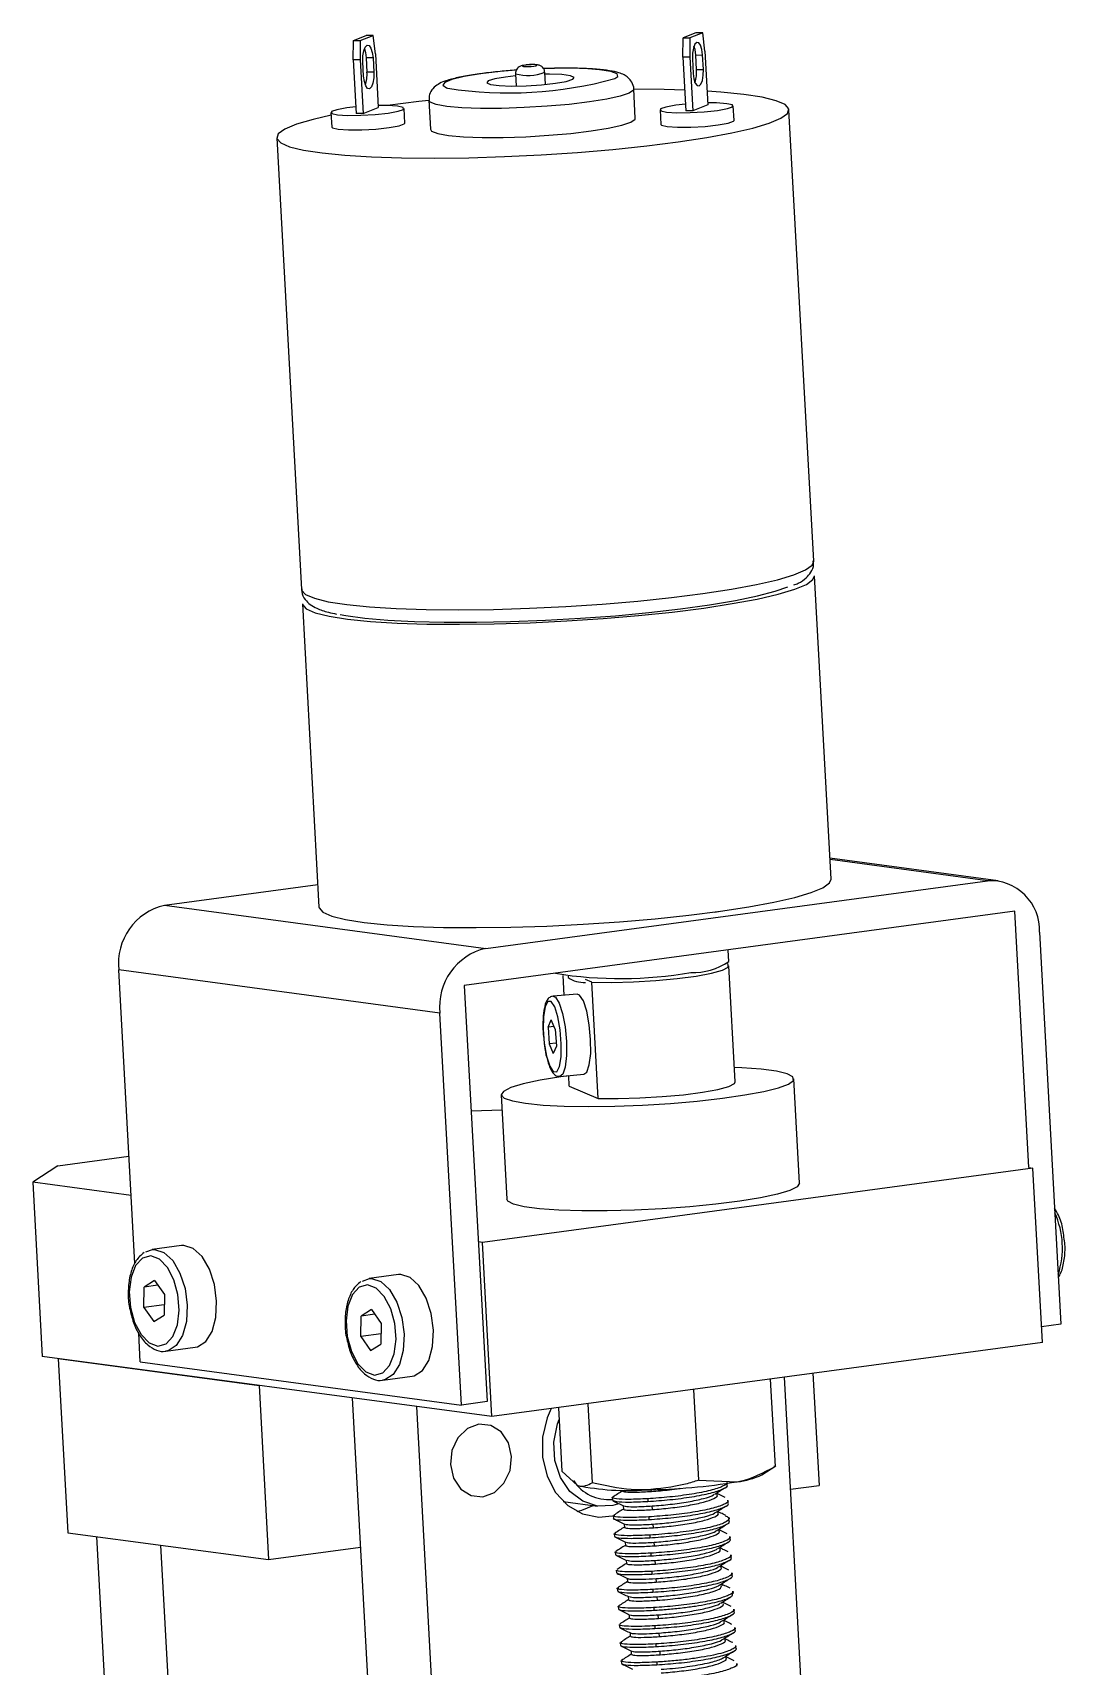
# Model space of a CAD drawing. Header units: millimetres. Extents: x 15 to 589, y 5 to 415.
# Drawn here: x 250.1 to 285.3, y 248 to 303.7 of the extents above; entities that cross this region are included whole.
import ezdxf

# ---------------------------------------------------------------- set-up
doc = ezdxf.new("R2010")
doc.units = ezdxf.units.MM

msp = doc.modelspace()

# ---------------------------------------------------------------- linework, layer by layer
at = {"color": 7, "linetype": 'Continuous', "lineweight": 25}
for p, q in [((261.02, 302.777), (261.025, 303.439)), ((261.025, 303.439), (261.464, 303.61)), ((261.025, 303.439), (261.259, 303.441)), ((261.259, 303.441), (261.254, 302.779)), ((261.259, 303.441), (261.698, 303.611)), ((261.698, 303.611), (261.464, 303.61)), ((261.773, 302.981), (261.698, 303.611)), ((272.264, 302.872), (272.269, 303.533)), ((272.708, 303.704), (272.269, 303.533)), ((272.269, 303.533), (272.503, 303.535)), ((272.503, 303.535), (272.498, 302.874)), ((272.942, 303.706), (272.503, 303.535)), ((272.942, 303.706), (272.708, 303.704)), ((273.017, 303.075), (272.942, 303.706)), ((261.254, 302.779), (261.02, 302.777)), ((261.02, 302.777), (261.121, 300.946)), ((261.254, 302.779), (261.355, 300.948)), ((261.692, 302.85), (261.458, 302.848)), ((261.458, 302.848), (261.485, 302.353)), ((261.692, 302.85), (261.719, 302.355)), ((261.773, 302.981), (261.873, 301.15)), ((272.498, 302.874), (272.264, 302.872)), ((272.264, 302.872), (272.364, 301.041)), ((272.498, 302.874), (272.599, 301.043)), ((272.59, 302.81), (272.617, 302.315)), ((272.702, 302.943), (272.936, 302.945)), ((272.729, 302.447), (272.702, 302.943)), ((272.963, 302.449), (272.936, 302.945)), ((273.017, 303.075), (273.117, 301.244)), ((261.373, 302.22), (261.346, 302.716)), ((261.719, 302.355), (261.485, 302.353)), ((266.552, 302.306), (266.575, 301.885)), ((267.573, 301.94), (267.55, 302.361)), ((272.729, 302.447), (272.963, 302.449)), ((270.641, 300.791), (270.587, 301.782)), ((261.355, 300.948), (261.873, 301.15)), ((262.779, 300.623), (262.752, 301.119)), ((263.597, 301.399), (263.651, 300.408)), ((271.485, 301.072), (271.513, 300.576)), ((273.117, 301.244), (272.599, 301.043)), ((274.009, 300.713), (273.982, 301.209)), ((276.727, 285.666), (275.883, 301.078)), ((260.256, 300.982), (260.283, 300.486)), ((261.355, 300.948), (261.121, 300.946)), ((272.599, 301.043), (272.364, 301.041)), ((258.409, 300.121), (259.253, 284.708)), ((277.321, 274.819), (276.754, 285.17)), ((259.281, 284.213), (259.848, 273.862)), ((283.025, 274.765), (277.282, 275.535)), ((254.58, 273.925), (259.806, 274.63)), ((265.538, 272.455), (282.651, 274.765)), ((254.58, 273.925), (265.538, 272.455)), ((283.588, 273.72), (264.806, 271.185)), ((284.067, 264.974), (283.588, 273.72)), ((284.429, 273.008), (285.162, 259.631)), ((273.827, 272.009), (273.806, 272.4)), ((263.977, 270.248), (253.019, 271.718)), ((253.567, 261.701), (253.019, 271.718)), ((268.217, 270.861), (268.181, 271.53)), ((274.053, 267.897), (273.836, 271.861)), ((264.806, 271.185), (265.584, 256.989)), ((268.347, 271.505), (268.349, 271.461)), ((269.159, 271.3), (268.936, 271.395)), ((269.376, 267.336), (269.159, 271.3)), ((268.655, 270.898), (267.834, 270.828)), ((264.709, 256.871), (263.977, 270.248)), ((267.664, 269.768), (267.77, 270.019)), ((267.911, 269.696), (267.77, 270.019)), ((267.872, 269.786), (267.664, 269.768)), ((267.664, 269.768), (267.7, 269.195)), ((267.911, 269.696), (267.948, 269.122)), ((267.942, 269.215), (267.7, 269.195)), ((267.7, 269.195), (267.842, 268.871)), ((267.948, 269.122), (267.842, 268.871)), ((268.068, 268.088), (268.89, 268.158)), ((268.387, 267.756), (268.368, 268.113)), ((268.387, 267.756), (269.376, 267.336)), ((276.245, 264.439), (276.05, 268.006)), ((266.065, 267.459), (266.26, 263.892)), ((266.093, 266.934), (265.041, 266.904)), ((250.942, 265.036), (250.082, 264.478)), ((250.942, 265.036), (253.367, 265.363)), ((284.205, 264.955), (265.423, 262.421)), ((284.068, 264.974), (284.205, 264.955)), ((284.531, 259.01), (284.205, 264.955)), ((250.082, 264.478), (250.407, 258.532)), ((253.44, 264.027), (250.082, 264.478)), ((253.941, 262.095), (254.171, 262.179)), ((255.162, 262.313), (254.161, 262.178)), ((265.423, 262.421), (265.286, 262.439)), ((265.748, 256.475), (265.423, 262.421)), ((254.241, 261.123), (253.89, 260.899)), ((254.355, 260.962), (253.89, 260.899)), ((254.241, 261.123), (254.578, 260.645)), ((261.337, 261.104), (261.568, 261.187)), ((262.559, 261.321), (261.557, 261.186)), ((253.877, 260.197), (253.89, 260.899)), ((254.578, 260.645), (254.565, 259.943)), ((254.572, 260.291), (253.877, 260.197)), ((253.877, 260.197), (254.215, 259.719)), ((254.215, 259.719), (254.565, 259.943)), ((261.274, 259.205), (261.287, 259.907)), ((261.637, 260.131), (261.287, 259.907)), ((261.751, 259.97), (261.287, 259.907)), ((261.637, 260.131), (261.975, 259.653)), ((253.751, 258.34), (253.698, 259.322)), ((261.968, 259.299), (261.274, 259.205)), ((261.975, 259.653), (261.962, 258.951)), ((285.162, 259.631), (284.502, 259.542)), ((254.629, 258.709), (255.63, 258.844)), ((254.678, 258.718), (254.629, 258.709)), ((261.274, 259.205), (261.611, 258.727)), ((261.611, 258.727), (261.962, 258.951)), ((284.531, 259.01), (265.748, 256.475)), ((265.748, 256.475), (250.407, 258.532)), ((250.955, 258.459), (257.804, 257.54)), ((250.955, 258.459), (251.281, 252.513)), ((253.751, 258.34), (264.709, 256.871)), ((262.025, 257.718), (263.027, 257.853)), ((262.075, 257.727), (262.025, 257.718)), ((275.243, 257.757), (275.407, 254.777)), ((277.292, 229.337), (275.732, 257.822)), ((276.703, 257.953), (276.912, 254.13)), ((257.804, 257.54), (258.13, 251.595)), ((260.981, 257.114), (261.964, 239.162)), ((272.631, 257.404), (272.801, 254.304)), ((263.172, 256.821), (264.77, 227.648)), ((265.584, 256.989), (264.709, 256.871)), ((268.017, 256.781), (268.136, 254.609)), ((269.018, 256.916), (269.166, 254.22)), ((274.961, 254.493), (275.439, 254.796)), ((268.136, 254.609), (268.667, 254.127)), ((272.801, 254.304), (274.12, 254.252)), ((275.407, 254.777), (275.367, 254.769)), ((269.856, 253.713), (269.861, 253.622)), ((270.197, 253.97), (270.199, 253.936)), ((273.434, 253.802), (273.43, 253.878)), ((273.771, 254.147), (273.768, 254.195)), ((275.941, 253.999), (276.912, 254.13)), ((268.179, 253.581), (269.349, 253.424)), ((270.227, 253.432), (270.233, 253.316)), ((271.065, 253.672), (271.07, 253.581)), ((271.223, 253.304), (271.216, 253.426)), ((273.468, 253.183), (273.464, 253.258)), ((273.805, 253.528), (273.8, 253.619)), ((269.89, 253.094), (269.895, 253.003)), ((270.261, 252.815), (270.267, 252.697)), ((271.099, 253.053), (271.104, 252.962)), ((271.257, 252.684), (271.25, 252.806)), ((273.502, 252.564), (273.498, 252.636)), ((273.839, 252.908), (273.834, 252.999)), ((251.281, 252.513), (258.13, 251.595)), ((252.924, 240.375), (252.266, 252.381)), ((255.115, 240.081), (254.458, 252.087)), ((258.13, 251.595), (261.26, 252.017)), ((269.924, 252.475), (269.929, 252.384)), ((270.295, 252.195), (270.301, 252.078)), ((271.133, 252.433), (271.138, 252.342)), ((271.291, 252.065), (271.284, 252.187)), ((273.536, 251.944), (273.532, 252.019)), ((273.873, 252.289), (273.868, 252.38)), ((269.958, 251.855), (269.963, 251.764)), ((270.329, 251.574), (270.335, 251.459)), ((271.167, 251.814), (271.172, 251.723)), ((271.325, 251.446), (271.318, 251.568)), ((273.907, 251.67), (273.902, 251.761)), ((269.991, 251.236), (269.996, 251.145)), ((270.362, 250.956), (270.369, 250.839)), ((271.201, 251.195), (271.206, 251.104)), ((271.359, 250.826), (271.352, 250.948)), ((273.57, 251.325), (273.566, 251.401)), ((273.941, 251.05), (273.936, 251.142)), ((270.025, 250.617), (270.03, 250.526)), ((270.396, 250.338), (270.403, 250.22)), ((271.235, 250.575), (271.24, 250.485)), ((271.393, 250.207), (271.386, 250.329)), ((273.604, 250.706), (273.6, 250.779)), ((273.974, 250.431), (273.969, 250.522)), ((270.059, 249.997), (270.064, 249.906)), ((271.269, 249.956), (271.274, 249.865)), ((274.008, 249.812), (274.003, 249.903)), ((270.093, 249.378), (270.098, 249.287)), ((270.43, 249.716), (270.437, 249.601)), ((271.303, 249.337), (271.308, 249.246)), ((271.427, 249.588), (271.42, 249.71)), ((273.672, 249.467), (273.667, 249.543)), ((274.042, 249.192), (274.037, 249.283)), ((270.127, 248.759), (270.132, 248.667)), ((270.464, 249.097), (270.471, 248.98)), ((271.337, 248.717), (271.342, 248.627)), ((271.461, 248.968), (271.454, 249.09)), ((273.706, 248.848), (273.701, 248.922)), ((274.076, 248.573), (274.071, 248.664)), ((270.161, 248.139), (270.166, 248.049)), ((270.498, 248.48), (270.505, 248.362)), ((271.371, 248.098), (271.376, 248.007)), ((271.494, 248.349), (271.488, 248.471)), ((273.739, 248.229), (273.735, 248.301)), ((274.11, 247.954), (274.105, 248.045))]:
    msp.add_line(p, q, dxfattribs=at)
at = {"color": 8, "linetype": 'Continuous', "lineweight": 25}
for p, q in [((282.651, 274.765), (277.285, 275.484)), ((271.189, 253.923), (271.186, 253.979))]:
    msp.add_line(p, q, dxfattribs=at)
at = {"color": 7, "linetype": 'Continuous', "lineweight": 25, "flags": 128}
for points in [[(272.936, 302.945), (272.912, 303.129), (272.866, 303.275), (272.804, 303.361), (272.736, 303.373), (272.672, 303.31), (272.622, 303.18), (272.593, 303.005), (272.59, 302.81)], [(261.346, 302.716), (261.349, 302.911), (261.378, 303.086), (261.428, 303.215), (261.492, 303.279), (261.56, 303.266), (261.622, 303.181), (261.668, 303.035), (261.692, 302.85)], [(261.399, 303.154), (261.434, 303.033), (261.458, 302.848)], [(272.702, 302.943), (272.678, 303.127), (272.643, 303.248)], [(261.719, 302.355), (261.716, 302.16), (261.688, 301.985), (261.637, 301.856), (261.573, 301.792), (261.505, 301.804), (261.443, 301.89), (261.397, 302.036), (261.373, 302.22)], [(266.556, 302.233), (266.215, 302.192), (265.844, 302.127), (265.621, 302.057), (265.572, 301.991), (265.703, 301.936), (265.998, 301.899), (266.422, 301.884), (266.923, 301.894), (267.442, 301.928), (267.915, 301.98), (268.285, 302.045), (268.508, 302.115), (268.558, 302.181), (268.427, 302.236), (268.131, 302.273), (267.708, 302.288), (267.554, 302.287)], [(266.896, 302.599), (266.828, 302.587), (266.792, 302.574), (266.793, 302.562), (266.832, 302.553), (266.902, 302.548), (266.992, 302.549), (267.09, 302.554), (267.179, 302.564), (267.247, 302.576), (267.283, 302.589), (267.282, 302.601), (267.243, 302.61), (267.173, 302.615), (267.083, 302.614), (266.985, 302.609), (266.896, 302.599)], [(272.617, 302.315), (272.641, 302.13), (272.687, 301.984), (272.749, 301.899), (272.817, 301.887), (272.881, 301.95), (272.932, 302.079), (272.96, 302.254), (272.963, 302.449)], [(260.261, 300.892), (259.647, 300.748), (259.085, 300.581), (258.688, 300.414), (258.462, 300.25), (258.414, 300.094), (258.543, 299.948), (258.847, 299.815), (259.32, 299.698), (259.952, 299.6), (260.731, 299.522), (261.641, 299.465), (262.663, 299.432), (263.775, 299.423), (264.957, 299.438), (266.183, 299.476), (267.429, 299.537), (268.668, 299.62), (269.877, 299.723), (271.031, 299.843), (272.105, 299.98), (273.078, 300.128), (273.931, 300.286), (274.645, 300.451), (275.207, 300.619), (275.604, 300.786), (275.83, 300.949), (275.879, 301.106), (275.749, 301.252), (275.445, 301.385), (274.972, 301.501), (274.34, 301.6), (273.561, 301.678), (273.092, 301.711)], [(272.326, 301.748), (271.63, 301.767), (270.587, 301.777)], [(261.108, 301.175), (260.796, 301.139), (260.456, 301.077), (260.277, 301.012), (260.284, 300.952), (260.477, 300.907), (260.826, 300.884), (261.278, 300.887), (261.765, 300.914), (262.213, 300.962), (262.552, 301.023), (262.732, 301.089), (262.725, 301.148), (262.532, 301.193), (262.183, 301.216), (261.87, 301.217)], [(263.597, 301.394), (263.261, 301.356), (262.187, 301.22)], [(272.352, 301.266), (272.025, 301.229), (271.686, 301.167), (271.506, 301.102), (271.513, 301.042), (271.706, 300.997), (272.055, 300.974), (272.508, 300.976), (272.995, 301.004), (273.442, 301.052), (273.781, 301.113), (273.961, 301.179), (273.954, 301.238), (273.761, 301.283), (273.412, 301.306), (273.114, 301.307)], [(260.283, 300.486), (260.311, 300.457), (260.504, 300.412), (260.853, 300.389), (261.306, 300.391), (261.793, 300.418), (262.24, 300.466), (262.579, 300.528), (262.759, 300.593), (262.779, 300.623)], [(263.651, 300.408), (263.693, 300.347), (263.899, 300.265), (264.269, 300.2), (264.782, 300.155), (265.414, 300.132), (266.133, 300.132), (266.903, 300.156), (267.685, 300.203), (268.44, 300.269), (269.13, 300.352), (269.72, 300.447), (270.182, 300.55), (270.491, 300.655), (270.632, 300.758), (270.641, 300.791)], [(271.513, 300.576), (271.54, 300.547), (271.733, 300.502), (272.082, 300.479), (272.535, 300.481), (273.022, 300.508), (273.469, 300.556), (273.808, 300.618), (273.988, 300.683), (274.009, 300.713)], [(259.281, 284.213), (259.285, 284.186), (259.414, 284.04), (259.718, 283.907), (260.191, 283.79), (260.824, 283.692), (261.603, 283.613), (262.512, 283.557), (263.534, 283.524), (264.647, 283.515), (265.828, 283.53), (267.054, 283.568), (268.3, 283.629), (269.54, 283.712), (270.749, 283.815), (271.902, 283.935), (272.976, 284.071), (273.95, 284.22), (274.802, 284.378), (275.517, 284.543), (276.078, 284.711), (276.476, 284.878), (276.701, 285.041), (276.754, 285.17)], [(260.571, 283.855), (260.764, 283.818), (261.41, 283.728), (262.197, 283.658), (263.108, 283.61), (264.123, 283.586), (265.222, 283.585), (266.38, 283.607), (267.573, 283.652), (268.775, 283.72), (269.962, 283.809), (271.106, 283.916), (272.185, 284.04), (273.176, 284.177), (274.056, 284.326), (274.807, 284.482), (275.414, 284.643), (275.844, 284.797)], [(259.848, 273.862), (259.852, 273.835), (259.981, 273.688), (260.285, 273.556), (260.759, 273.439), (261.391, 273.34), (262.17, 273.262), (263.079, 273.206), (264.101, 273.173), (265.214, 273.164), (266.395, 273.179), (267.621, 273.217), (268.867, 273.278), (270.107, 273.361), (271.316, 273.464), (272.469, 273.584), (273.543, 273.72), (274.517, 273.869), (275.369, 274.027), (276.084, 274.192), (276.645, 274.359), (277.043, 274.527), (277.268, 274.69), (277.321, 274.819)], [(273.345, 273.693), (273.412, 273.702), (273.48, 273.712)], [(269.159, 271.3), (269.837, 271.294), (270.58, 271.314), (271.341, 271.359), (272.068, 271.426), (272.717, 271.51), (273.244, 271.606), (273.617, 271.708), (273.81, 271.809), (273.812, 271.903), (273.77, 271.932)], [(267.891, 270.455), (267.769, 270.641), (267.654, 270.644), (267.561, 270.465), (267.505, 270.131), (267.496, 269.692), (267.533, 269.216), (267.613, 268.775), (267.721, 268.435), (267.842, 268.25), (267.958, 268.246), (268.051, 268.425), (268.106, 268.759), (268.116, 269.198), (268.078, 269.674), (267.999, 270.116), (267.891, 270.455)], [(268.868, 270.662), (268.74, 270.863), (268.655, 270.898)], [(268.89, 268.158), (268.985, 268.231), (269.071, 268.477), (269.118, 268.866), (269.117, 269.344), (269.071, 269.847), (268.984, 270.307), (268.868, 270.662)], [(268.368, 268.107), (268.104, 268.07), (267.396, 267.954), (266.82, 267.83), (266.397, 267.702), (266.142, 267.576), (266.065, 267.455), (266.169, 267.344), (266.449, 267.247), (266.896, 267.168), (267.493, 267.109), (268.219, 267.073), (269.047, 267.06), (269.948, 267.072), (270.89, 267.108), (271.837, 267.166), (272.756, 267.245), (273.614, 267.342), (274.379, 267.452), (275.025, 267.573), (275.527, 267.699), (275.867, 267.827), (276.033, 267.951), (276.02, 268.068), (275.827, 268.172), (275.462, 268.26), (274.938, 268.33), (274.273, 268.378), (274.026, 268.388)], [(269.376, 267.336), (270.054, 267.33), (270.798, 267.351), (271.558, 267.395), (272.285, 267.462), (272.934, 267.546), (273.462, 267.642), (273.834, 267.744), (274.028, 267.845), (274.053, 267.897)], [(276.245, 264.439), (276.168, 264.323), (275.913, 264.196), (275.49, 264.068), (274.914, 263.944), (274.206, 263.828), (273.39, 263.724), (272.498, 263.636)], [(272.498, 263.636), (271.56, 263.567), (270.612, 263.52), (269.686, 263.496), (268.817, 263.496), (268.037, 263.521), (267.372, 263.569), (266.848, 263.638), (266.482, 263.726), (266.29, 263.831), (266.26, 263.892)], [(255.63, 258.844), (255.704, 258.86), (255.984, 259.039), (256.2, 259.385), (256.329, 259.86), (256.357, 260.413), (256.281, 260.984), (256.109, 261.511), (255.86, 261.937), (255.56, 262.216), (255.243, 262.317), (255.162, 262.313)], [(253.826, 261.884), (253.592, 261.631), (253.436, 261.232), (253.375, 260.736), (253.417, 260.201), (253.556, 259.693), (253.777, 259.273), (254.052, 258.991), (254.348, 258.882), (254.63, 258.958), (254.863, 259.211), (255.02, 259.61), (255.081, 260.106), (255.039, 260.641), (254.899, 261.149), (254.679, 261.569), (254.404, 261.851), (254.107, 261.96), (253.826, 261.884)], [(261.222, 260.892), (260.989, 260.639), (260.833, 260.241), (260.771, 259.744), (260.813, 259.209), (260.953, 258.701), (261.173, 258.281), (261.448, 257.999), (261.745, 257.89), (262.026, 257.966), (262.26, 258.219), (262.416, 258.618), (262.477, 259.115), (262.435, 259.649), (262.296, 260.157), (262.075, 260.578), (261.8, 260.859), (261.504, 260.969), (261.222, 260.892)], [(263.027, 257.853), (263.101, 257.868), (263.381, 258.047), (263.597, 258.393), (263.726, 258.868), (263.754, 259.421), (263.678, 259.992), (263.506, 260.519), (263.256, 260.945), (262.957, 261.224), (262.64, 261.326), (262.559, 261.321)], [(267.771, 256.748), (267.634, 256.431), (267.479, 255.769), (267.477, 255.091), (267.629, 254.446), (267.923, 253.882), (268.338, 253.442), (268.843, 253.157), (269.4, 253.049), (269.853, 253.095)], [(265.308, 256.217), (264.914, 256.068), (264.59, 255.754), (264.386, 255.322), (264.332, 254.837), (264.438, 254.374), (264.686, 254.002), (265.039, 253.78), (265.444, 253.739), (265.838, 253.887), (266.161, 254.202), (266.366, 254.634), (266.419, 255.119), (266.314, 255.582), (266.066, 255.953), (265.712, 256.176), (265.308, 256.217)], [(270.033, 253.491), (269.879, 253.448), (269.349, 253.424), (268.845, 253.587), (268.41, 253.922), (268.084, 254.401), (267.895, 254.98), (267.86, 255.607), (267.983, 256.228), (268.039, 256.38)], [(268.655, 253.239), (268.818, 253.28), (269.204, 253.443)]]:
    msp.add_lwpolyline(points, dxfattribs=at)
at = {"color": 8, "linetype": 'Continuous', "lineweight": 25, "flags": 128}
for points in [[(265.364, 302.299), (264.804, 302.207), (264.387, 302.107), (264.137, 302.006), (264.071, 301.911), (264.194, 301.826), (264.239, 301.811)], [(266.566, 302.424), (266.031, 302.377), (265.364, 302.299)], [(269.941, 302.138), (270.049, 302.215), (270.02, 302.306), (269.806, 302.383), (269.419, 302.442), (268.885, 302.478), (268.236, 302.49), (267.527, 302.476)], [(270.587, 301.781), (270.578, 301.749), (270.437, 301.646), (270.127, 301.541), (269.666, 301.438), (269.075, 301.343), (268.385, 301.26), (267.63, 301.194), (266.848, 301.147), (266.079, 301.123), (265.36, 301.123), (264.728, 301.145), (264.214, 301.191), (263.845, 301.256), (263.639, 301.338), (263.597, 301.4)], [(259.253, 284.708), (259.258, 284.681), (259.387, 284.535), (259.691, 284.402), (260.164, 284.285), (260.797, 284.187), (261.576, 284.109), (262.485, 284.053), (263.507, 284.02), (264.62, 284.01), (265.801, 284.025), (267.027, 284.063), (268.273, 284.125), (269.513, 284.207), (270.722, 284.31), (271.875, 284.431), (272.949, 284.567), (273.922, 284.715), (274.775, 284.874), (275.489, 285.038), (276.051, 285.206), (276.449, 285.373), (276.674, 285.537), (276.727, 285.666)], [(267.829, 270.827), (267.918, 270.793), (268.046, 270.591)], [(268.046, 270.591), (268.162, 270.237), (268.249, 269.777), (268.295, 269.274), (268.296, 268.796), (268.249, 268.407), (268.163, 268.16), (268.071, 268.088)], [(254.171, 262.179), (254.241, 262.182), (254.559, 262.081), (254.858, 261.802), (255.107, 261.376), (255.279, 260.849), (255.355, 260.278), (255.327, 259.725), (255.198, 259.249), (254.982, 258.904), (254.703, 258.725), (254.678, 258.718)], [(261.568, 261.187), (261.638, 261.191), (261.955, 261.089), (262.255, 260.81), (262.504, 260.384), (262.676, 259.857), (262.752, 259.286), (262.724, 258.733), (262.595, 258.258), (262.379, 257.912), (262.099, 257.733), (262.075, 257.727)]]:
    msp.add_lwpolyline(points, dxfattribs=at)
at = {"color": 7, "linetype": 'Continuous', "lineweight": 25}
for centre, radius, start, end in [((260.394, 302.262), 1.095, 341.529, 4.7499), ((271.638, 302.357), 1.095, 341.5287, 4.751), ((266.326, 315.284), 13.634, 261.1961, 285.3775), ((282.741, 273.078), 1.69, 357.6477, 93.0528), ((255.039, 271.944), 2.033, 103.059, 186.4014), ((265.997, 270.475), 2.033, 103.059, 186.4014), ((270.14, 285.34), 13.915, 260.7905, 279.8995), ((272.619, 273.749), 2.118, 267.6473, 304.7872), ((268.875, 272.202), 0.909, 234.6513, 274.1655), ((270.633, 275.706), 21.735, 270.9659, 279.231), ((273.852, 256.782), 2.543, 276.0373, 295.8557), ((270.39, 262.562), 8.61, 258.4543, 274.0578)]:
    msp.add_arc(centre, radius, start, end, dxfattribs=at)
at = {"color": 8, "linetype": 'Continuous', "lineweight": 25}
for centre, radius, start, end in [((266.975, 303.728), 1.483, 253.4309, 292.8348), ((282.338, 262.233), 2.875, 341.7304, 24.5409), ((269.72, 255.06), 1.415, 212.7353, 275.6481)]:
    msp.add_arc(centre, radius, start, end, dxfattribs=at)
at = {"color": 7, "linetype": 'Continuous', "lineweight": 25}
for points, knots in [([(265.323, 302.299), (265.223, 302.284), (264.929, 302.241), (264.51, 302.16), (264.162, 302.063), (263.928, 301.963), (263.746, 301.829), (263.607, 301.621), (263.606, 301.469), (263.606, 301.403)], [0, 0, 0, 0, 0.112372, 0.331028, 0.556412, 0.713156, 0.835021, 0.928726, 1, 1, 1, 1]), ([(266.579, 302.427), (266.393, 302.413), (265.987, 302.381), (265.577, 302.333), (265.356, 302.303), (265.323, 302.299)], [0, 0, 0, 0, 0.417632, 0.911545, 1, 1, 1, 1]), ([(266.854, 302.595), (266.831, 302.592), (266.776, 302.583), (266.713, 302.563), (266.643, 302.521), (266.591, 302.465), (266.554, 302.39), (266.554, 302.334), (266.554, 302.307)], [0, 0, 0, 0, 0.169156, 0.393841, 0.523839, 0.673653, 0.845028, 1, 1, 1, 1]), ([(267.009, 302.612), (266.978, 302.61), (266.937, 302.607), (266.901, 302.602), (266.892, 302.601)], [0, 0, 0, 0, 0.762349, 1, 1, 1, 1]), ([(267.547, 302.36), (267.548, 302.368), (267.551, 302.405), (267.525, 302.466), (267.481, 302.527), (267.43, 302.567), (267.379, 302.591), (267.326, 302.605), (267.258, 302.615), (267.162, 302.618), (267.065, 302.617), (267.018, 302.613), (267.009, 302.612)], [0, 0, 0, 0, 0.030317, 0.154459, 0.254724, 0.342084, 0.421783, 0.500857, 0.612697, 0.805235, 0.962601, 1, 1, 1, 1]), ([(270.584, 301.766), (270.585, 301.771), (270.601, 301.857), (270.528, 302.021), (270.399, 302.181), (270.242, 302.282), (270.048, 302.355), (269.767, 302.415), (269.33, 302.464), (268.764, 302.492), (268.144, 302.498), (267.711, 302.485), (267.512, 302.478)], [0, 0, 0, 0, 0.003828, 0.069436, 0.125085, 0.186249, 0.270683, 0.40718, 0.55823, 0.717225, 0.870463, 1, 1, 1, 1]), ([(276.051, 284.858), (276.1, 284.877), (276.268, 284.944), (276.447, 285.067), (276.633, 285.272), (276.745, 285.503), (276.715, 285.64), (276.706, 285.679)], [0, 0, 0, 0, 0.138789, 0.480336, 0.70588, 0.918403, 1, 1, 1, 1]), ([(259.268, 284.726), (259.265, 284.694), (259.25, 284.559), (259.377, 284.345), (259.558, 284.172), (259.811, 284.036), (260.087, 283.937), (260.355, 283.884), (260.452, 283.865)], [0, 0, 0, 0, 0.048707, 0.204387, 0.359053, 0.550691, 0.83823, 1, 1, 1, 1]), ([(267.821, 270.824), (267.774, 270.807), (267.68, 270.773), (267.596, 270.634), (267.527, 270.42), (267.487, 270.053), (267.485, 269.651), (267.512, 269.402), (267.523, 269.306)], [0, 0, 0, 0, 0.115548, 0.230304, 0.422266, 0.649292, 0.864405, 1, 1, 1, 1]), ([(267.523, 269.306), (267.528, 269.251), (267.545, 269.045), (267.614, 268.714), (267.726, 268.367), (267.834, 268.183), (267.98, 268.075), (268.056, 268.095), (268.074, 268.1)], [0, 0, 0, 0, 0.084342, 0.318262, 0.554877, 0.802417, 0.951387, 1, 1, 1, 1]), ([(285.264, 262.601), (285.255, 262.689), (285.227, 262.951), (285.115, 263.304), (284.991, 263.513), (284.945, 263.59)], [0, 0, 0, 0, 0.24165, 0.720084, 1, 1, 1, 1]), ([(285.074, 261.233), (285.104, 261.283), (285.205, 261.448), (285.283, 261.831), (285.318, 262.256), (285.278, 262.515), (285.264, 262.601)], [0, 0, 0, 0, 0.147546, 0.488211, 0.831257, 1, 1, 1, 1]), ([(253.885, 262.075), (253.831, 262.034), (253.686, 261.924), (253.507, 261.64), (253.371, 261.216), (253.332, 260.718), (253.343, 260.352), (253.388, 260.184), (253.389, 260.181)], [0, 0, 0, 0, 0.122472, 0.3311921, 0.5505191, 0.7739414, 0.9964416, 1, 1, 1, 1]), ([(261.282, 261.083), (261.228, 261.043), (261.082, 260.932), (260.904, 260.649), (260.767, 260.225), (260.729, 259.726), (260.74, 259.361), (260.785, 259.192), (260.785, 259.189)], [0, 0, 0, 0, 0.122473, 0.331193, 0.550519, 0.773942, 0.996442, 1, 1, 1, 1]), ([(253.389, 260.181), (253.427, 260.013), (253.504, 259.674), (253.721, 259.237), (253.991, 258.909), (254.293, 258.732), (254.543, 258.674), (254.663, 258.725), (254.688, 258.736)], [0, 0, 0, 0, 0.196152, 0.396837, 0.600613, 0.782951, 0.954594, 1, 1, 1, 1]), ([(260.785, 259.189), (260.823, 259.021), (260.9, 258.682), (261.118, 258.245), (261.387, 257.917), (261.69, 257.74), (261.94, 257.682), (262.06, 257.733), (262.085, 257.744)], [0, 0, 0, 0, 0.196152, 0.396838, 0.600614, 0.782952, 0.954595, 1, 1, 1, 1]), ([(272.801, 254.304), (272.651, 254.257), (272.068, 254.074), (271.455, 254.017), (270.999, 253.974)], [0, 0, 0, 0, 0.257551, 1, 1, 1, 1]), ([(273.764, 254.238), (273.765, 254.237), (273.817, 254.196), (273.645, 254.095), (273.24, 253.954), (272.584, 253.827), (271.811, 253.725), (271.314, 253.69), (271.066, 253.672)], [0, 0, 0, 0, 0.002346, 0.201876, 0.401408, 0.600939, 0.800469, 1, 1, 1, 1]), ([(274.12, 254.252), (274.151, 254.258), (274.59, 254.342), (275.013, 254.567), (275.407, 254.777)], [0, 0, 0, 0, 0.070214, 1, 1, 1, 1]), ([(268.667, 254.127), (268.679, 254.122), (268.853, 254.061), (269.015, 254.143), (269.166, 254.22)], [0, 0, 0, 0, 0.0702159, 1, 1, 1, 1]), ([(270.999, 253.974), (270.834, 253.974), (270.218, 253.976), (269.61, 254.117), (269.166, 254.22)], [0, 0, 0, 0, 0.2686338, 1, 1, 1, 1]), ([(271.066, 253.672), (270.839, 253.662), (270.385, 253.643), (269.973, 253.664), (269.804, 253.698), (269.882, 253.726), (269.9, 253.732)], [0, 0, 0, 0, 0.303251, 0.606502, 0.909754, 1, 1, 1, 1]), ([(270.199, 253.94), (270.146, 253.906), (270.037, 253.836), (269.928, 253.767), (269.872, 253.731)], [0, 0, 0, 0, 0.484895, 1, 1, 1, 1]), ([(270.201, 253.936), (270.225, 253.924), (270.273, 253.901), (270.638, 253.892), (271.006, 253.913), (271.19, 253.923)], [0, 0, 0, 0, 0.3309711, 0.6654846, 1, 1, 1, 1]), ([(271.071, 253.581), (271.319, 253.599), (271.816, 253.634), (272.589, 253.736), (273.245, 253.864), (273.65, 254.005), (273.822, 254.105), (273.77, 254.147), (273.769, 254.147)], [0, 0, 0, 0, 0.199525, 0.39905, 0.598576, 0.798102, 0.997626, 1, 1, 1, 1]), ([(271.19, 253.923), (271.394, 253.939), (271.717, 253.964), (272.038, 254.012), (272.156, 254.03)], [0, 0, 0, 0, 0.635338, 1, 1, 1, 1]), ([(271.217, 253.426), (271.42, 253.443), (271.826, 253.476), (272.465, 253.567), (272.979, 253.677), (273.285, 253.77), (273.326, 253.819), (273.333, 253.827)], [0, 0, 0, 0, 0.2377508, 0.4755016, 0.7132528, 0.9510028, 1, 1, 1, 1]), ([(271.224, 253.304), (271.427, 253.32), (271.834, 253.354), (272.467, 253.444), (273.004, 253.556), (273.336, 253.679), (273.476, 253.766), (273.433, 253.802), (273.433, 253.802)], [0, 0, 0, 0, 0.199586, 0.399173, 0.598759, 0.798344, 0.99793, 1, 1, 1, 1]), ([(273.35, 253.827), (273.406, 253.863), (273.519, 253.935), (273.631, 254.006), (273.688, 254.042)], [0, 0, 0, 0, 0.499794, 1, 1, 1, 1]), ([(273.702, 253.718), (273.642, 253.748), (273.552, 253.792), (273.462, 253.837), (273.431, 253.852)], [0, 0, 0, 0, 0.661487, 1, 1, 1, 1]), ([(269.862, 253.622), (269.892, 253.606), (269.952, 253.572), (270.397, 253.552), (270.846, 253.572), (271.071, 253.581)], [0, 0, 0, 0, 0.3309425, 0.6654717, 1, 1, 1, 1]), ([(271.1, 253.053), (270.873, 253.043), (270.42, 253.024), (270.006, 253.045), (269.838, 253.08), (269.919, 253.108), (269.94, 253.115)], [0, 0, 0, 0, 0.299909, 0.599816, 0.899726, 1, 1, 1, 1]), ([(269.878, 253.604), (269.938, 253.574), (270.057, 253.516), (270.177, 253.457), (270.237, 253.427)], [0, 0, 0, 0, 0.500189, 1, 1, 1, 1]), ([(270.233, 253.321), (270.181, 253.288), (270.072, 253.219), (269.964, 253.15), (269.909, 253.114)], [0, 0, 0, 0, 0.481139, 1, 1, 1, 1]), ([(270.235, 253.316), (270.259, 253.304), (270.307, 253.281), (270.672, 253.272), (271.04, 253.293), (271.224, 253.304)], [0, 0, 0, 0, 0.3308714, 0.6654329, 1, 1, 1, 1]), ([(270.265, 253.429), (270.283, 253.422), (270.329, 253.402), (270.668, 253.395), (271.034, 253.416), (271.217, 253.426)], [0, 0, 0, 0, 0.255559, 0.627779, 1, 1, 1, 1]), ([(273.798, 253.618), (273.799, 253.618), (273.851, 253.577), (273.679, 253.476), (273.275, 253.335), (272.618, 253.207), (271.845, 253.106), (271.349, 253.07), (271.1, 253.053)], [0, 0, 0, 0, 0.002071, 0.201656, 0.401242, 0.600828, 0.800414, 1, 1, 1, 1]), ([(271.105, 252.962), (271.354, 252.979), (271.85, 253.015), (272.623, 253.116), (273.28, 253.244), (273.684, 253.385), (273.856, 253.486), (273.804, 253.527), (273.803, 253.528)], [0, 0, 0, 0, 0.199587, 0.399174, 0.598762, 0.798349, 0.997936, 1, 1, 1, 1]), ([(271.251, 252.806), (271.454, 252.823), (271.86, 252.857), (272.499, 252.947), (273.013, 253.058), (273.317, 253.149), (273.357, 253.196), (273.363, 253.203)], [0, 0, 0, 0, 0.239915, 0.479831, 0.719746, 0.95966, 1, 1, 1, 1]), ([(271.256, 252.684), (271.459, 252.701), (271.866, 252.734), (272.499, 252.825), (273.037, 252.936), (273.369, 253.059), (273.51, 253.146), (273.467, 253.182), (273.467, 253.183)], [0, 0, 0, 0, 0.199492, 0.398984, 0.598477, 0.797971, 0.997464, 1, 1, 1, 1]), ([(273.379, 253.204), (273.435, 253.239), (273.546, 253.311), (273.659, 253.382), (273.715, 253.418)], [0, 0, 0, 0, 0.499854, 1, 1, 1, 1]), ([(273.733, 253.098), (273.673, 253.127), (273.584, 253.171), (273.495, 253.215), (273.465, 253.23)], [0, 0, 0, 0, 0.6689319, 1, 1, 1, 1]), ([(269.899, 253.003), (269.898, 253.003), (269.849, 252.982), (270.03, 252.953), (270.434, 252.933), (270.882, 252.952), (271.105, 252.962)], [0, 0, 0, 0, 0.009925, 0.341754, 0.671779, 1, 1, 1, 1]), ([(269.916, 252.985), (269.975, 252.956), (270.094, 252.897), (270.214, 252.838), (270.274, 252.809)], [0, 0, 0, 0, 0.500218, 1, 1, 1, 1]), ([(270.267, 252.704), (270.213, 252.67), (270.102, 252.6), (269.993, 252.53), (269.937, 252.494)], [0, 0, 0, 0, 0.4881488, 1, 1, 1, 1]), ([(270.269, 252.697), (270.293, 252.686), (270.341, 252.663), (270.705, 252.654), (271.072, 252.674), (271.256, 252.684)], [0, 0, 0, 0, 0.330308, 0.665153, 1, 1, 1, 1]), ([(270.297, 252.811), (270.316, 252.803), (270.362, 252.783), (270.702, 252.776), (271.068, 252.796), (271.251, 252.806)], [0, 0, 0, 0, 0.258964, 0.629483, 1, 1, 1, 1]), ([(273.703, 253.095), (273.752, 253.074), (273.887, 253.014), (273.791, 252.892), (273.488, 252.772), (273.109, 252.678), (272.766, 252.612), (272.379, 252.552), (271.965, 252.501), (271.537, 252.46), (271.268, 252.442), (271.132, 252.433)], [0, 0, 0, 0, 0.097362, 0.266661, 0.441268, 0.531026, 0.62213, 0.714579, 0.808374, 0.903514, 1, 1, 1, 1]), ([(271.137, 252.342), (271.385, 252.36), (271.882, 252.395), (272.655, 252.497), (273.312, 252.625), (273.717, 252.766), (273.89, 252.866), (273.838, 252.908), (273.837, 252.908)], [0, 0, 0, 0, 0.199499, 0.398997, 0.598496, 0.797995, 0.997495, 1, 1, 1, 1]), ([(271.283, 252.187), (271.49, 252.204), (271.903, 252.238), (272.551, 252.331), (273.063, 252.443), (273.361, 252.534), (273.397, 252.58), (273.402, 252.586)], [0, 0, 0, 0, 0.24346, 0.485629, 0.726509, 0.9661, 1, 1, 1, 1]), ([(271.29, 252.065), (271.494, 252.082), (271.9, 252.115), (272.534, 252.205), (273.071, 252.317), (273.403, 252.44), (273.544, 252.527), (273.501, 252.563), (273.5, 252.564)], [0, 0, 0, 0, 0.199483, 0.398967, 0.598451, 0.797934, 0.997417, 1, 1, 1, 1]), ([(273.419, 252.586), (273.475, 252.622), (273.587, 252.693), (273.7, 252.765), (273.756, 252.8)], [0, 0, 0, 0, 0.49987, 1, 1, 1, 1]), ([(273.776, 252.474), (273.716, 252.504), (273.624, 252.55), (273.532, 252.595), (273.499, 252.611)], [0, 0, 0, 0, 0.649174, 1, 1, 1, 1]), ([(271.132, 252.433), (270.905, 252.424), (270.452, 252.404), (270.039, 252.425), (269.872, 252.461), (269.952, 252.488), (269.972, 252.495)], [0, 0, 0, 0, 0.30121, 0.602421, 0.90363, 1, 1, 1, 1]), ([(269.931, 252.384), (269.96, 252.367), (270.019, 252.333), (270.464, 252.314), (270.912, 252.333), (271.137, 252.342)], [0, 0, 0, 0, 0.330321, 0.665161, 1, 1, 1, 1]), ([(269.945, 252.368), (270.004, 252.338), (270.123, 252.28), (270.243, 252.22), (270.303, 252.191)], [0, 0, 0, 0, 0.5001558, 1, 1, 1, 1]), ([(270.301, 252.083), (270.247, 252.049), (270.136, 251.978), (270.027, 251.908), (269.971, 251.873)], [0, 0, 0, 0, 0.488556, 1, 1, 1, 1]), ([(270.302, 252.078), (270.327, 252.066), (270.375, 252.043), (270.739, 252.034), (271.107, 252.055), (271.29, 252.065)], [0, 0, 0, 0, 0.3306533, 0.6653281, 1, 1, 1, 1]), ([(270.327, 252.192), (270.346, 252.184), (270.392, 252.164), (270.734, 252.157), (271.1, 252.177), (271.283, 252.187)], [0, 0, 0, 0, 0.268225, 0.634113, 1, 1, 1, 1]), ([(273.866, 252.38), (273.866, 252.379), (273.919, 252.338), (273.746, 252.237), (273.341, 252.096), (272.684, 251.968), (271.911, 251.867), (271.415, 251.832), (271.166, 251.814)], [0, 0, 0, 0, 0.002583, 0.202067, 0.40155, 0.601034, 0.800517, 1, 1, 1, 1]), ([(271.171, 251.723), (271.42, 251.741), (271.916, 251.776), (272.689, 251.878), (273.346, 252.005), (273.751, 252.147), (273.924, 252.247), (273.871, 252.289), (273.871, 252.289)], [0, 0, 0, 0, 0.199479, 0.398959, 0.598438, 0.797917, 0.997397, 1, 1, 1, 1]), ([(273.456, 251.971), (273.512, 252.006), (273.624, 252.078), (273.737, 252.15), (273.794, 252.186)], [0, 0, 0, 0, 0.4997939, 1, 1, 1, 1]), ([(271.166, 251.814), (270.94, 251.804), (270.486, 251.785), (270.074, 251.806), (269.906, 251.84), (269.983, 251.868), (270, 251.874)], [0, 0, 0, 0, 0.30429, 0.60858, 0.912869, 1, 1, 1, 1]), ([(269.964, 251.765), (269.994, 251.748), (270.053, 251.714), (270.498, 251.694), (270.947, 251.714), (271.171, 251.723)], [0, 0, 0, 0, 0.330619, 0.665309, 1, 1, 1, 1]), ([(269.976, 251.747), (270.036, 251.718), (270.155, 251.659), (270.276, 251.6), (270.336, 251.57)], [0, 0, 0, 0, 0.500137, 1, 1, 1, 1]), ([(270.335, 251.462), (270.283, 251.429), (270.174, 251.36), (270.066, 251.291), (270.01, 251.256)], [0, 0, 0, 0, 0.481273, 1, 1, 1, 1]), ([(270.336, 251.459), (270.36, 251.447), (270.409, 251.424), (270.774, 251.415), (271.142, 251.435), (271.326, 251.446)], [0, 0, 0, 0, 0.331095, 0.665548, 1, 1, 1, 1]), ([(270.363, 251.572), (270.383, 251.564), (270.428, 251.545), (270.768, 251.537), (271.135, 251.558), (271.318, 251.568)], [0, 0, 0, 0, 0.26199, 0.630996, 1, 1, 1, 1]), ([(273.9, 251.76), (273.901, 251.76), (273.953, 251.719), (273.781, 251.618), (273.376, 251.477), (272.72, 251.349), (271.948, 251.248), (271.451, 251.212), (271.203, 251.195)], [0, 0, 0, 0, 0.002093, 0.201674, 0.401256, 0.600838, 0.800419, 1, 1, 1, 1]), ([(271.208, 251.104), (271.456, 251.122), (271.953, 251.157), (272.725, 251.258), (273.381, 251.386), (273.786, 251.527), (273.958, 251.628), (273.906, 251.669), (273.905, 251.67)], [0, 0, 0, 0, 0.199578, 0.399158, 0.598736, 0.798315, 0.997893, 1, 1, 1, 1]), ([(271.318, 251.568), (271.521, 251.585), (271.926, 251.618), (272.565, 251.708), (273.081, 251.819), (273.388, 251.912), (273.429, 251.961), (273.436, 251.97)], [0, 0, 0, 0, 0.237104, 0.474207, 0.711311, 0.948416, 1, 1, 1, 1]), ([(271.326, 251.446), (271.53, 251.462), (271.936, 251.496), (272.569, 251.586), (273.106, 251.698), (273.437, 251.821), (273.578, 251.908), (273.535, 251.944), (273.535, 251.944)], [0, 0, 0, 0, 0.1995809, 0.3991632, 0.598744, 0.7983258, 0.9979069, 1, 1, 1, 1]), ([(273.482, 251.347), (273.538, 251.383), (273.649, 251.454), (273.762, 251.526), (273.818, 251.562)], [0, 0, 0, 0, 0.499817, 1, 1, 1, 1]), ([(273.811, 251.858), (273.751, 251.887), (273.658, 251.933), (273.566, 251.978), (273.533, 251.994)], [0, 0, 0, 0, 0.646736, 1, 1, 1, 1]), ([(269.998, 251.145), (270.028, 251.128), (270.088, 251.095), (270.534, 251.075), (270.983, 251.094), (271.208, 251.104)], [0, 0, 0, 0, 0.331133, 0.665568, 1, 1, 1, 1]), ([(271.203, 251.195), (270.989, 251.185), (270.574, 251.167), (270.18, 251.182), (269.994, 251.208), (270.009, 251.23), (270.013, 251.237)], [0, 0, 0, 0, 0.314412, 0.609386, 0.884882, 1, 1, 1, 1]), ([(270.017, 251.126), (270.076, 251.097), (270.195, 251.039), (270.315, 250.98), (270.375, 250.95)], [0, 0, 0, 0, 0.50022, 1, 1, 1, 1]), ([(270.388, 250.951), (270.39, 250.948), (270.398, 250.936), (270.558, 250.924), (270.874, 250.921), (271.19, 250.939), (271.353, 250.948)], [0, 0, 0, 0, 0.079253, 0.367824, 0.674747, 1, 1, 1, 1]), ([(273.934, 251.141), (273.934, 251.141), (273.987, 251.1), (273.815, 250.999), (273.41, 250.858), (272.753, 250.73), (271.98, 250.628), (271.483, 250.593), (271.234, 250.575)], [0, 0, 0, 0, 0.002221, 0.201776, 0.401331, 0.600887, 0.800443, 1, 1, 1, 1]), ([(271.24, 250.485), (271.488, 250.502), (271.985, 250.537), (272.758, 250.639), (273.415, 250.767), (273.82, 250.908), (273.992, 251.008), (273.939, 251.05), (273.939, 251.05)], [0, 0, 0, 0, 0.199557, 0.399116, 0.598674, 0.798233, 0.997793, 1, 1, 1, 1]), ([(271.353, 250.948), (271.556, 250.965), (271.962, 250.999), (272.601, 251.089), (273.115, 251.2), (273.419, 251.292), (273.46, 251.339), (273.466, 251.347)], [0, 0, 0, 0, 0.239115, 0.478231, 0.717345, 0.956461, 1, 1, 1, 1]), ([(271.358, 250.826), (271.562, 250.843), (271.969, 250.876), (272.602, 250.967), (273.14, 251.078), (273.471, 251.201), (273.612, 251.288), (273.569, 251.324), (273.568, 251.325)], [0, 0, 0, 0, 0.199542, 0.399085, 0.59863, 0.798174, 0.997719, 1, 1, 1, 1]), ([(273.517, 250.727), (273.573, 250.762), (273.685, 250.833), (273.797, 250.905), (273.854, 250.941)], [0, 0, 0, 0, 0.499878, 1, 1, 1, 1]), ([(273.834, 251.241), (273.774, 251.271), (273.685, 251.315), (273.596, 251.358), (273.567, 251.373)], [0, 0, 0, 0, 0.6699538, 1, 1, 1, 1]), ([(271.234, 250.575), (271.008, 250.566), (270.554, 250.546), (270.141, 250.568), (269.973, 250.603), (270.055, 250.631), (270.075, 250.638)], [0, 0, 0, 0, 0.300076, 0.600153, 0.90023, 1, 1, 1, 1]), ([(270.032, 250.526), (270.062, 250.509), (270.121, 250.475), (270.566, 250.456), (271.015, 250.475), (271.24, 250.485)], [0, 0, 0, 0, 0.330443, 0.665221, 1, 1, 1, 1]), ([(270.369, 250.845), (270.315, 250.811), (270.206, 250.742), (270.097, 250.673), (270.041, 250.637)], [0, 0, 0, 0, 0.484707, 1, 1, 1, 1]), ([(270.049, 250.509), (270.109, 250.48), (270.228, 250.421), (270.348, 250.362), (270.408, 250.332)], [0, 0, 0, 0, 0.500188, 1, 1, 1, 1]), ([(270.37, 250.839), (270.394, 250.828), (270.443, 250.805), (270.807, 250.796), (271.175, 250.816), (271.358, 250.826)], [0, 0, 0, 0, 0.3304174, 0.6652082, 1, 1, 1, 1]), ([(270.43, 250.334), (270.449, 250.326), (270.495, 250.306), (270.836, 250.299), (271.203, 250.319), (271.386, 250.329)], [0, 0, 0, 0, 0.26488, 0.63244, 1, 1, 1, 1]), ([(273.967, 250.522), (273.968, 250.521), (274.02, 250.479), (273.848, 250.379), (273.442, 250.238), (272.785, 250.11), (272.012, 250.009), (271.516, 249.974), (271.267, 249.956)], [0, 0, 0, 0, 0.0027627, 0.2022111, 0.401659, 0.6011064, 0.8005534, 1, 1, 1, 1]), ([(271.272, 249.865), (271.43, 249.876), (271.742, 249.896), (272.232, 249.947), (272.69, 250.009), (273.098, 250.079), (273.436, 250.154), (273.698, 250.231), (273.868, 250.306), (273.975, 250.374), (273.951, 250.413), (273.941, 250.429)], [0, 0, 0, 0, 0.1292688, 0.2546158, 0.3760408, 0.4935403, 0.6071131, 0.7167575, 0.8224727, 0.9242558, 1, 1, 1, 1]), ([(271.386, 250.329), (271.589, 250.346), (271.995, 250.38), (272.634, 250.47), (273.148, 250.581), (273.452, 250.672), (273.493, 250.719), (273.498, 250.726)], [0, 0, 0, 0, 0.239788, 0.479574, 0.719359, 0.959145, 1, 1, 1, 1]), ([(271.391, 250.207), (271.506, 250.216), (271.734, 250.233), (272.094, 250.273), (272.441, 250.32), (272.761, 250.375), (273.043, 250.434), (273.343, 250.516), (273.579, 250.611), (273.579, 250.678), (273.579, 250.705)], [0, 0, 0, 0, 0.115057, 0.228092, 0.339107, 0.448097, 0.555066, 0.660011, 0.862814, 1, 1, 1, 1]), ([(273.559, 250.112), (273.615, 250.148), (273.727, 250.219), (273.84, 250.291), (273.897, 250.327)], [0, 0, 0, 0, 0.499825, 1, 1, 1, 1]), ([(273.874, 250.618), (273.814, 250.647), (273.723, 250.692), (273.632, 250.737), (273.601, 250.752)], [0, 0, 0, 0, 0.658826, 1, 1, 1, 1]), ([(271.267, 249.956), (271.041, 249.946), (270.587, 249.927), (270.176, 249.948), (270.008, 249.983), (270.085, 250.01), (270.103, 250.016)], [0, 0, 0, 0, 0.3039329, 0.6078657, 0.9118001, 1, 1, 1, 1]), ([(270.066, 249.907), (270.096, 249.89), (270.155, 249.856), (270.599, 249.836), (271.048, 249.856), (271.272, 249.865)], [0, 0, 0, 0, 0.330353, 0.665177, 1, 1, 1, 1]), ([(270.402, 250.226), (270.348, 250.192), (270.237, 250.121), (270.127, 250.051), (270.07, 250.015)], [0, 0, 0, 0, 0.490598, 1, 1, 1, 1]), ([(270.077, 249.89), (270.137, 249.861), (270.257, 249.802), (270.377, 249.743), (270.437, 249.713)], [0, 0, 0, 0, 0.500137, 1, 1, 1, 1]), ([(270.404, 250.22), (270.428, 250.209), (270.476, 250.185), (270.84, 250.176), (271.208, 250.197), (271.391, 250.207)], [0, 0, 0, 0, 0.3303735, 0.6651859, 1, 1, 1, 1]), ([(274.002, 249.903), (274.002, 249.902), (274.055, 249.861), (273.883, 249.76), (273.478, 249.619), (272.822, 249.491), (272.049, 249.39), (271.552, 249.354), (271.304, 249.337)], [0, 0, 0, 0, 0.0022737, 0.2018191, 0.4013639, 0.6009089, 0.8004544, 1, 1, 1, 1]), ([(271.309, 249.246), (271.557, 249.264), (272.054, 249.299), (272.826, 249.4), (273.483, 249.528), (273.888, 249.67), (274.059, 249.77), (274.007, 249.811), (274.007, 249.812)], [0, 0, 0, 0, 0.19954, 0.39908, 0.598621, 0.798161, 0.997701, 1, 1, 1, 1]), ([(271.419, 249.71), (271.622, 249.726), (272.027, 249.76), (272.667, 249.85), (273.182, 249.961), (273.489, 250.054), (273.53, 250.103), (273.537, 250.112)], [0, 0, 0, 0, 0.237235, 0.474471, 0.711707, 0.948945, 1, 1, 1, 1]), ([(271.428, 249.588), (271.631, 249.604), (272.038, 249.638), (272.67, 249.728), (273.208, 249.84), (273.539, 249.963), (273.68, 250.049), (273.637, 250.086), (273.636, 250.086)], [0, 0, 0, 0, 0.199545, 0.399091, 0.598635, 0.79818, 0.997726, 1, 1, 1, 1]), ([(273.915, 249.998), (273.855, 250.027), (273.761, 250.073), (273.668, 250.119), (273.635, 250.135)], [0, 0, 0, 0, 0.642966, 1, 1, 1, 1]), ([(271.304, 249.337), (271.188, 249.331), (270.923, 249.317), (270.546, 249.313), (270.221, 249.328), (270.082, 249.355), (270.099, 249.376), (270.101, 249.378)], [0, 0, 0, 0, 0.168372, 0.384176, 0.647241, 0.957364, 1, 1, 1, 1]), ([(270.1, 249.287), (270.129, 249.27), (270.189, 249.237), (270.635, 249.217), (271.084, 249.236), (271.309, 249.246)], [0, 0, 0, 0, 0.331058, 0.665529, 1, 1, 1, 1]), ([(270.436, 249.605), (270.384, 249.571), (270.275, 249.501), (270.166, 249.432), (270.11, 249.396)], [0, 0, 0, 0, 0.483819, 1, 1, 1, 1]), ([(270.116, 249.268), (270.176, 249.239), (270.295, 249.181), (270.415, 249.122), (270.475, 249.092)], [0, 0, 0, 0, 0.500198, 1, 1, 1, 1]), ([(270.438, 249.601), (270.462, 249.589), (270.511, 249.566), (270.876, 249.557), (271.244, 249.577), (271.428, 249.588)], [0, 0, 0, 0, 0.33108, 0.665542, 1, 1, 1, 1]), ([(270.463, 249.715), (270.482, 249.707), (270.528, 249.687), (270.869, 249.679), (271.236, 249.7), (271.419, 249.71)], [0, 0, 0, 0, 0.267176, 0.633587, 1, 1, 1, 1]), ([(274.036, 249.283), (274.036, 249.283), (274.089, 249.241), (273.917, 249.141), (273.512, 249), (272.856, 248.872), (272.083, 248.77), (271.586, 248.735), (271.338, 248.717)], [0, 0, 0, 0, 0.001974, 0.201579, 0.401184, 0.60079, 0.800395, 1, 1, 1, 1]), ([(271.455, 249.09), (271.658, 249.107), (272.063, 249.141), (272.702, 249.231), (273.217, 249.342), (273.523, 249.435), (273.563, 249.483), (273.57, 249.491)], [0, 0, 0, 0, 0.23805, 0.4761, 0.71415, 0.9522, 1, 1, 1, 1]), ([(271.461, 248.968), (271.665, 248.985), (272.071, 249.019), (272.705, 249.109), (273.242, 249.221), (273.573, 249.343), (273.714, 249.43), (273.671, 249.466), (273.67, 249.467)], [0, 0, 0, 0, 0.199591, 0.399184, 0.598777, 0.798371, 0.997965, 1, 1, 1, 1]), ([(273.587, 249.491), (273.643, 249.527), (273.755, 249.599), (273.868, 249.671), (273.924, 249.706)], [0, 0, 0, 0, 0.499804, 1, 1, 1, 1]), ([(273.939, 249.383), (273.879, 249.413), (273.789, 249.457), (273.699, 249.501), (273.669, 249.516)], [0, 0, 0, 0, 0.66281, 1, 1, 1, 1]), ([(271.338, 248.717), (271.111, 248.708), (270.657, 248.688), (270.243, 248.71), (270.075, 248.745), (270.157, 248.773), (270.178, 248.78)], [0, 0, 0, 0, 0.299713, 0.599428, 0.899142, 1, 1, 1, 1]), ([(270.134, 248.667), (270.163, 248.65), (270.223, 248.616), (270.669, 248.597), (271.118, 248.617), (271.343, 248.627)], [0, 0, 0, 0, 0.330796, 0.665398, 1, 1, 1, 1]), ([(270.47, 248.986), (270.418, 248.953), (270.309, 248.884), (270.202, 248.815), (270.146, 248.779)], [0, 0, 0, 0, 0.481607, 1, 1, 1, 1]), ([(270.472, 248.98), (270.496, 248.969), (270.545, 248.946), (270.909, 248.937), (271.277, 248.958), (271.461, 248.968)], [0, 0, 0, 0, 0.3307736, 0.6653845, 1, 1, 1, 1]), ([(270.485, 249.092), (270.49, 249.089), (270.514, 249.076), (270.687, 249.064), (271.017, 249.065), (271.302, 249.082), (271.455, 249.09)], [0, 0, 0, 0, 0.097067, 0.432794, 0.695589, 1, 1, 1, 1]), ([(271.343, 248.627), (271.591, 248.644), (272.088, 248.679), (272.861, 248.781), (273.517, 248.909), (273.922, 249.05), (274.094, 249.15), (274.041, 249.192), (274.041, 249.192)], [0, 0, 0, 0, 0.1995951, 0.3991905, 0.5987855, 0.7983809, 0.9979764, 1, 1, 1, 1]), ([(274.055, 248.663), (274.061, 248.657), (274.089, 248.63), (274.016, 248.573), (273.882, 248.496), (273.641, 248.415), (273.311, 248.335), (272.894, 248.258), (272.41, 248.189), (271.88, 248.132), (271.542, 248.11), (271.369, 248.098)], [0, 0, 0, 0, 0.027008, 0.129587, 0.237615, 0.351087, 0.47, 0.594352, 0.724139, 0.859356, 1, 1, 1, 1]), ([(271.489, 248.471), (271.692, 248.488), (272.098, 248.521), (272.737, 248.612), (273.251, 248.723), (273.554, 248.814), (273.594, 248.861), (273.6, 248.868)], [0, 0, 0, 0, 0.240087, 0.480174, 0.720261, 0.960348, 1, 1, 1, 1]), ([(271.493, 248.349), (271.697, 248.366), (272.103, 248.399), (272.737, 248.489), (273.274, 248.601), (273.606, 248.724), (273.747, 248.811), (273.704, 248.847), (273.704, 248.848)], [0, 0, 0, 0, 0.199476, 0.398952, 0.598428, 0.797905, 0.997381, 1, 1, 1, 1]), ([(273.616, 248.868), (273.672, 248.904), (273.784, 248.975), (273.896, 249.047), (273.952, 249.082)], [0, 0, 0, 0, 0.499863, 1, 1, 1, 1]), ([(273.972, 248.762), (273.912, 248.791), (273.822, 248.836), (273.733, 248.88), (273.703, 248.894)], [0, 0, 0, 0, 0.667212, 1, 1, 1, 1]), ([(271.369, 248.098), (271.142, 248.088), (270.689, 248.069), (270.277, 248.09), (270.11, 248.125), (270.188, 248.153), (270.207, 248.159)], [0, 0, 0, 0, 0.302716, 0.605432, 0.908148, 1, 1, 1, 1]), ([(270.153, 248.65), (270.213, 248.621), (270.332, 248.562), (270.452, 248.503), (270.511, 248.474)], [0, 0, 0, 0, 0.502512, 1, 1, 1, 1]), ([(270.504, 248.369), (270.45, 248.334), (270.339, 248.264), (270.229, 248.194), (270.172, 248.158)], [0, 0, 0, 0, 0.490049, 1, 1, 1, 1]), ([(270.506, 248.362), (270.53, 248.351), (270.578, 248.328), (270.942, 248.318), (271.309, 248.339), (271.493, 248.349)], [0, 0, 0, 0, 0.330288, 0.665143, 1, 1, 1, 1]), ([(270.534, 248.476), (270.553, 248.468), (270.599, 248.448), (270.939, 248.441), (271.305, 248.461), (271.489, 248.471)], [0, 0, 0, 0, 0.2601258, 0.6300631, 1, 1, 1, 1]), ([(271.374, 248.007), (271.622, 248.025), (272.119, 248.06), (272.892, 248.162), (273.549, 248.289), (273.955, 248.43), (274.127, 248.531), (274.075, 248.572), (274.074, 248.573)], [0, 0, 0, 0, 0.199481, 0.398963, 0.598445, 0.797927, 0.997409, 1, 1, 1, 1]), ([(271.52, 247.852), (271.651, 247.862), (271.907, 247.882), (272.309, 247.928), (272.685, 247.983), (273.019, 248.045), (273.298, 248.11), (273.505, 248.177), (273.622, 248.225), (273.65, 248.25), (273.654, 248.253)], [0, 0, 0, 0, 0.154525, 0.304311, 0.449357, 0.589661, 0.725221, 0.856034, 0.982099, 1, 1, 1, 1]), ([(271.528, 247.73), (271.732, 247.746), (272.138, 247.78), (272.771, 247.87), (273.309, 247.982), (273.641, 248.105), (273.781, 248.192), (273.738, 248.228), (273.738, 248.228)], [0, 0, 0, 0, 0.199497, 0.398993, 0.598489, 0.797984, 0.997481, 1, 1, 1, 1]), ([(273.66, 248.253), (273.716, 248.289), (273.828, 248.36), (273.941, 248.432), (273.997, 248.467)], [0, 0, 0, 0, 0.499862, 1, 1, 1, 1]), ([(274.015, 248.139), (273.955, 248.169), (273.862, 248.214), (273.77, 248.26), (273.737, 248.276)], [0, 0, 0, 0, 0.646713, 1, 1, 1, 1]), ([(270.168, 248.049), (270.197, 248.032), (270.256, 247.998), (270.701, 247.979), (271.15, 247.998), (271.374, 248.007)], [0, 0, 0, 0, 0.3302923, 0.665147, 1, 1, 1, 1]), ([(270.181, 248.032), (270.241, 248.003), (270.36, 247.944), (270.48, 247.885), (270.54, 247.855)], [0, 0, 0, 0, 0.5001565, 1, 1, 1, 1]), ([(274.103, 248.045), (274.104, 248.044), (274.156, 248.003), (273.984, 247.902), (273.579, 247.761), (272.922, 247.633), (272.149, 247.532), (271.653, 247.496), (271.404, 247.479)], [0, 0, 0, 0, 0.00252, 0.202016, 0.401512, 0.601008, 0.800504, 1, 1, 1, 1])]:
    msp.add_open_spline(points, degree=3, knots=knots, dxfattribs=at)

doc.saveas('drawing.dxf')
